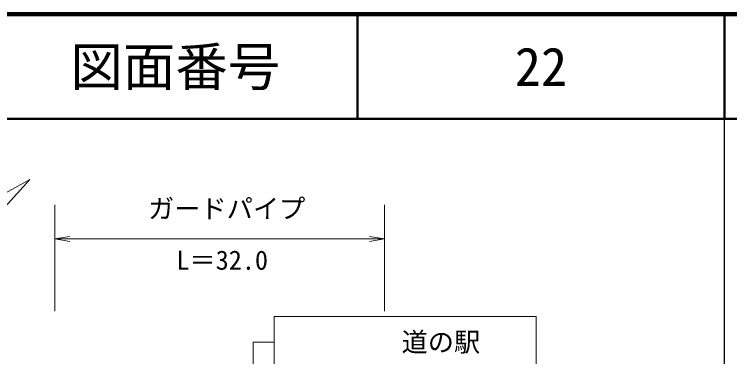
# Model space of a CAD drawing. Units: millimetres, scale not verified. Extents: x 40000 to 680000, y 20000 to 380000.
# Drawn here: x 511262 to 579500, y 347297 to 380000 of the extents above; entities that cross this region are included whole.
import ezdxf
from ezdxf.enums import TextEntityAlignment as Align

# ---------------------------------------------------------------- set-up
doc = ezdxf.new("R2010")
doc.units = ezdxf.units.MM
doc.header["$LTSCALE"] = 1000
for name, color, linetype, lineweight in [('M-BMK-SRVR', 3, 'Continuous', 13), ('M-STR-STR3', 7, 'Continuous', 13), ('M-STR-STRC', 7, 'Continuous', 13), ('M-TTL', 7, 'Continuous', 13), ('M-TTL-BAND', 7, 'Continuous', 25), ('M-TTL-LINE', 7, 'Continuous', 50)]:
    doc.layers.add(name, color=color, linetype=linetype, lineweight=lineweight)
doc.layers.add('M-TTL-TXT', color=7, linetype='Continuous')
doc.styles.add('ＭＳ ゴシック', font='')
doc.styles.get('ＭＳ ゴシック').set_extended_font_data('MS Gothic')

# ---------------------------------------------------------------- blocks, each defined once
blk = doc.blocks.new('open_arrow')
at = {"color": 0, "linetype": 'Continuous', "lineweight": -2}
blk.add_lwpolyline([(7.5, 1.25), (0, 0), (7.5, -1.25)], dxfattribs=at)

msp = doc.modelspace()

# ---------------------------------------------------------------- linework, layer by layer
at = {"layer": 'M-BMK-SRVR'}
for p, q in [((499023, 349134), (512745, 364232)), ((512745, 364232), (509865, 362638))]:
    msp.add_line(p, q, dxfattribs=at)
at = {"layer": 'M-STR-STR3'}
for p, q in [((515113, 361815), (515113, 351642)), ((546586, 361815), (546586, 351642)), ((515113, 358541), (546586, 358541))]:
    msp.add_line(p, q, dxfattribs=at)
at = {"layer": 'M-STR-STRC'}
for p, q in [((536038, 351130), (536038, 340130)), ((536038, 351130), (561038, 351130)), ((561038, 351130), (561038, 340130)), ((534038, 348677), (534038, 337967)), ((534038, 348677), (536038, 348677))]:
    msp.add_line(p, q, dxfattribs=at)
at = {"layer": 'M-TTL', "color": 2, "lineweight": 140}
msp.add_line((680000, 380000), (40000, 380000), dxfattribs=at)
at = {"layer": 'M-TTL-BAND'}
msp.add_line((579000, 20000), (579000, 370000), dxfattribs=at)
at = {"layer": 'M-TTL-LINE'}
for p, q in [((543997, 380000), (543997, 370000)), ((579000, 380000), (579000, 370000)), ((40000, 370000), (680000, 370000))]:
    msp.add_line(p, q, dxfattribs=at)

# ---------------------------------------------------------------- block references
at = {"layer": 'M-STR-STR3', "xscale": 193, "yscale": 193}
msp.add_blockref('open_arrow', (515113, 358541), dxfattribs=at)
at = {"layer": 'M-STR-STR3', "xscale": 193, "yscale": 193, "rotation": 180}
msp.add_blockref('open_arrow', (546586, 358541), dxfattribs=at)

# ---------------------------------------------------------------- texts
at = {"layer": 'M-STR-STR3', "style": 'ＭＳ ゴシック'}
for s, p in [('ガードパイプ', (524018, 362359)), ('L＝32.0', (526727, 357440))]:
    msp.add_text(s, height=1833, dxfattribs=at).set_placement(p, align=Align.TOP_LEFT)
at = {"layer": 'M-STR-STRC', "style": 'ＭＳ ゴシック'}
msp.add_text('道の駅', height=1833, dxfattribs=at).set_placement((548201, 347232), align=Align.BOTTOM_LEFT)
at = {"layer": 'M-TTL-TXT', "style": 'ＭＳ ゴシック'}
for s, p in [('図面番号', (526622, 375000)), ('22', (561497, 375000))]:
    msp.add_text(s, height=3666, dxfattribs=at).set_placement(p, align=Align.MIDDLE_CENTER)

doc.saveas('drawing.dxf')
